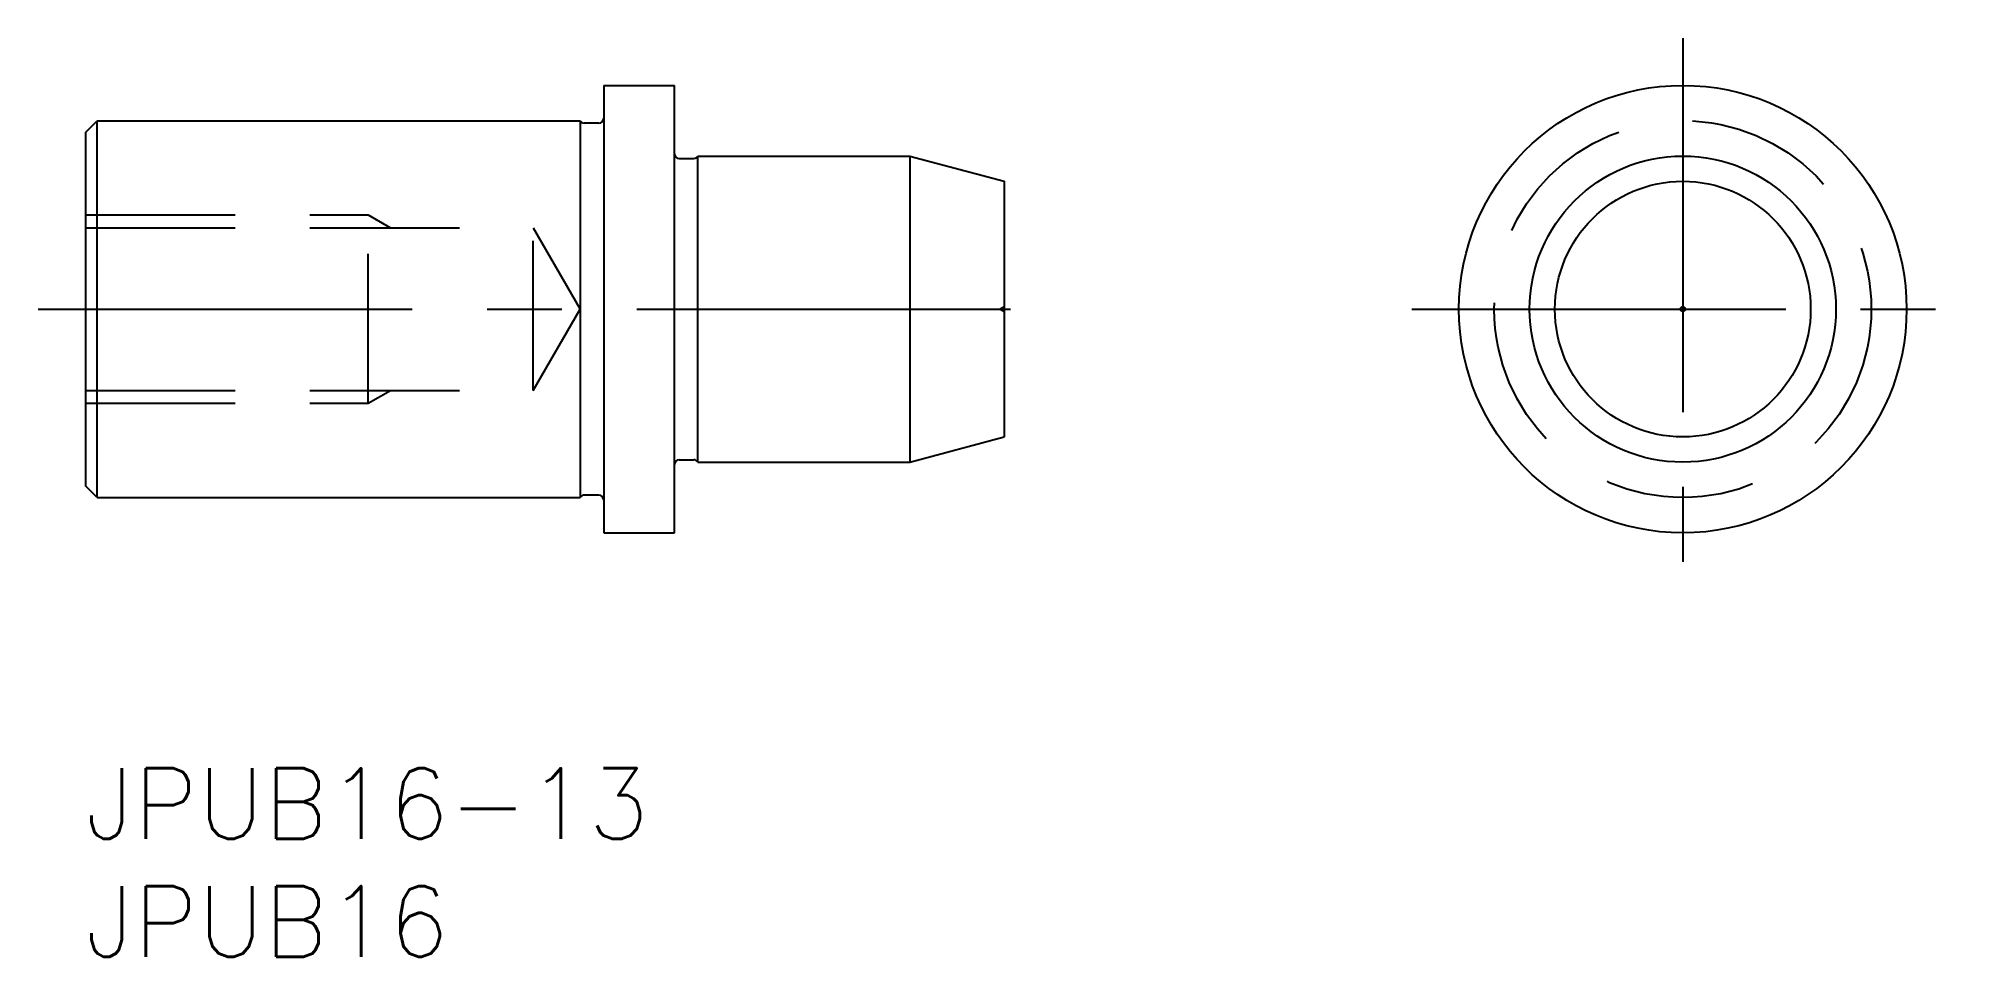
# Model space of a CAD drawing. Extents: x -2 to 79.3, y -8 to 31.
import ezdxf

# ---------------------------------------------------------------- set-up
doc = ezdxf.new("R2010")
doc.units = 0
doc.header["$LTSCALE"] = 0.5
doc.linetypes.add('CENTER', pattern=[50.8, 31.75, -6.35, 6.35, -6.35])
doc.linetypes.add('DASHED', pattern=[19.05, 12.7, -6.35])
for name, color, linetype in [('MSM_CENTER', 1, 'CENTER'), ('MSM_CONTINUOUS', 7, 'CONTINUOUS'), ('MSM_DASHED', 4, 'DASHED'), ('MSM_PART_NUMBER', 7, 'CONTINUOUS')]:
    doc.layers.add(name, color=color, linetype=linetype)
doc.styles.get("Standard").update_dxf_attribs({"font": 'txt.shx', "height": 1.5, "bigfont": 'bigfont.shx'})

# ---------------------------------------------------------------- blocks, each defined once
blk = doc.blocks.new('*U9')
at = {"layer": 'MSM_PART_NUMBER'}
blk.add_text('JPUB16-13', height=3, dxfattribs=at).set_placement((0, -3))
blk = doc.blocks.new('*U10')
at = {"layer": 'MSM_PART_NUMBER'}
blk.add_text('JPUB16', height=3, dxfattribs=at).set_placement((0, -8))

msp = doc.modelspace()

# ---------------------------------------------------------------- linework, layer by layer
at = {"layer": 'MSM_CENTER'}
for p, q in [((67.807, 31), (67.807, 8)), ((-2, 19.5), (41, 19.5)), ((56.307, 19.5), (79.307, 19.5))]:
    msp.add_line(p, q, dxfattribs=at)
at = {"layer": 'MSM_CONTINUOUS'}
for p, q in [((22, 29), (22, 10)), ((22, 29), (25, 29)), ((25, 10), (25, 29)), ((0, 27), (0.5, 27.5)), ((0, 27), (0, 12)), ((0.5, 11.5), (0.5, 27.5)), ((0.5, 27.5), (21, 27.5)), ((21, 27.5), (21, 11.5)), ((21.8, 27.4), (21.173, 27.4)), ((25.2, 25.9), (25.827, 25.9)), ((26, 26), (35, 26)), ((26, 13), (26, 26)), ((35, 26), (35, 13)), ((35, 26), (39, 24.928)), ((39, 24.928), (39, 14.072)), ((35, 13), (39, 14.072)), ((25.2, 13.1), (25.827, 13.1)), ((26, 13), (35, 13)), ((0.5, 11.5), (0, 12)), ((0.5, 11.5), (21, 11.5)), ((21.8, 11.6), (21.173, 11.6)), ((22, 10), (25, 10))]:
    msp.add_line(p, q, dxfattribs=at)
for radius in [9.5, 6.5, 5.428, 0.1]:
    msp.add_circle((67.807, 19.5), radius, dxfattribs=at)
for centre, start, end in [((21.173, 27.6), 210.00003, 270), ((21.8, 27.6), 270, 0), ((25.2, 26.1), 180, 270), ((25.827, 26.1), 270, 329.99997), ((25.2, 12.9), 90, 180), ((25.827, 12.9), 30.00003, 90), ((21.173, 11.4), 90, 149.99997), ((21.8, 11.4), 0, 90)]:
    msp.add_arc(centre, 0.2, start, end, dxfattribs=at)
at = {"layer": 'MSM_DASHED'}
for p, q in [((0, 23.5), (12, 23.5)), ((0, 22.95), (19.008, 22.95)), ((12, 23.5), (12.953, 22.95)), ((12, 15.5), (12, 23.5)), ((19.008, 16.05), (19.008, 22.95)), ((19.008, 22.95), (21, 19.5)), ((39, 19.6), (38.827, 19.5)), ((19.008, 16.05), (21, 19.5)), ((38.827, 19.5), (39, 19.4)), ((0, 16.05), (19.008, 16.05)), ((0, 15.5), (12, 15.5)), ((12, 15.5), (12.953, 16.05))]:
    msp.add_line(p, q, dxfattribs=at)
msp.add_circle((67.807, 19.5), 8, dxfattribs=at)

# ---------------------------------------------------------------- block references
at = {"layer": 'MSM_CONTINUOUS'}
for name in ['*U9', '*U10']:
    msp.add_blockref(name, (0, 0), dxfattribs=at)

doc.saveas('drawing.dxf')
